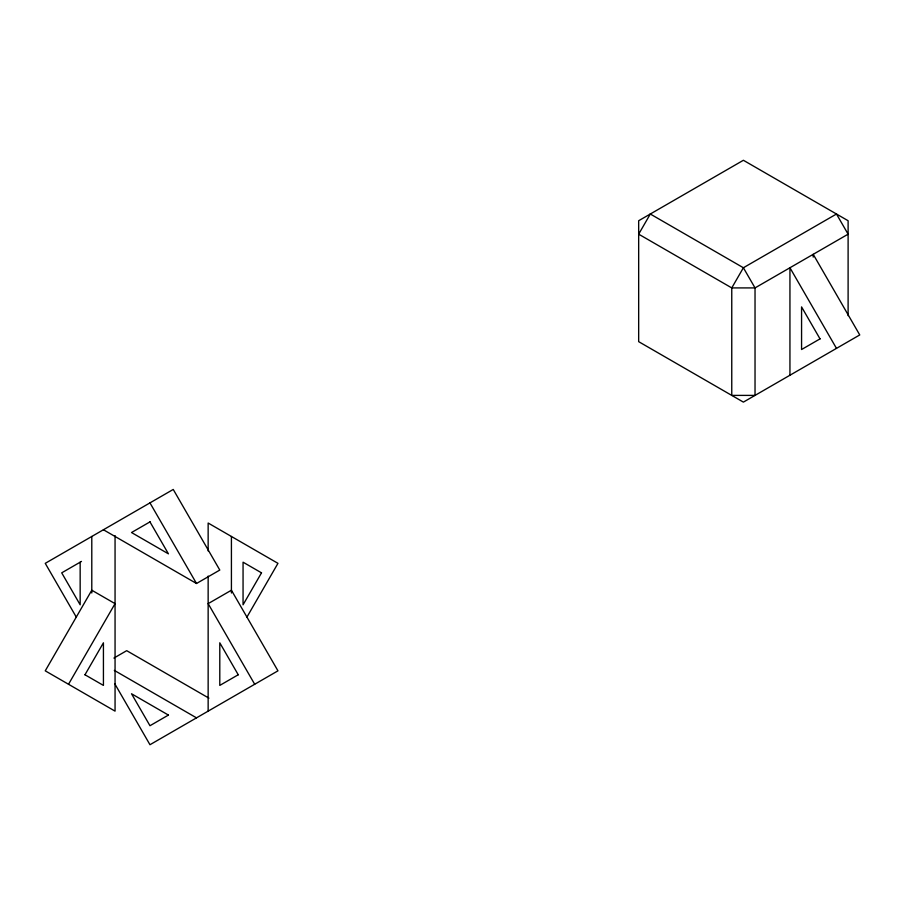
<?xml version="1.0" encoding="UTF-8"?>
<svg xmlns="http://www.w3.org/2000/svg" width="905" height="905" viewBox="0 0 905 905"><rect width="100%" height="100%" fill="white"/><g stroke="black" fill="none" stroke-linecap="round" stroke-linejoin="round"><path stroke-width="1.36" d="M68.52 684.259L115.059 603.646L91.79 590.218L45.25 670.831L115.059 711.138L115.059 535.602M84.98 674.768L103.43 642.799L103.43 685.413L84.81 674.666M246.941 617.086L277.959 563.34L208.15 523.033L208.15 550.953M81.484 561.428L61.71 572.842L80.16 604.8L80.16 562.186M150.139 521.789L131.519 532.536L168.421 553.837L149.97 521.88M103.43 529.753L196.509 583.499L219.791 570.06L173.24 489.447L45.25 563.34L76.28 617.086M113.906 658.071L126.7 650.672L208.908 698.14M238.4 674.666L219.791 685.413L219.791 642.799L238.241 674.768M820.19 338.775L801.57 349.522L801.57 306.908L820.021 338.877M114.313 670.39L196.509 717.857M836.48 348.368L789.941 267.756L789.941 375.247M149.97 502.886L196.509 583.499M254.69 684.259L208.15 603.646L231.42 590.218L277.959 670.831L149.97 744.725L114.709 683.66M848.109 315.653L848.109 220.73L743.39 160.276L638.67 220.73L638.67 341.66L743.39 402.114L859.75 334.94L813.21 254.328L813.21 257.111M231.42 536.473L231.42 593.001M208.15 576.078L208.15 711.138M91.79 536.473L91.79 593.001M261.511 572.842L243.06 604.8L243.06 562.186L261.511 572.842M650.31 214.021L638.67 234.169L731.76 287.914L755.03 287.914L848.109 234.169L836.48 214.021L743.39 267.756L731.76 287.914L731.76 395.394L755.03 395.394L755.03 287.914L743.39 267.756L650.31 214.021M168.421 715.074L149.97 725.731L131.519 693.762L168.421 715.074"/></g></svg>
